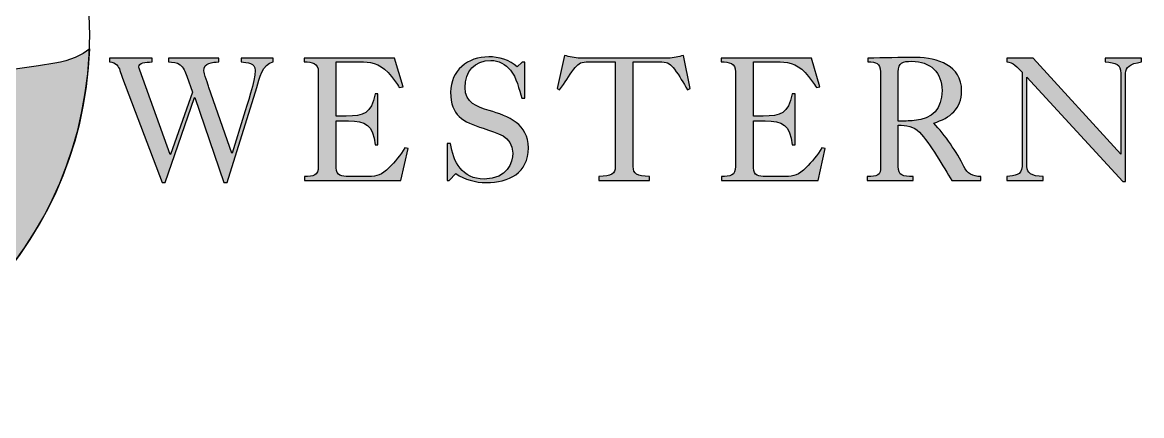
# Model space of a CAD drawing. Extents: x 0 to 420, y 0 to 297.
# Drawn here: x 384 to 395.01, y 70.91 to 74.79 of the extents above; entities that cross this region are included whole.
import ezdxf

# ---------------------------------------------------------------- set-up
doc = ezdxf.new("R2010")
doc.units = 0
doc.header["$LTSCALE"] = 12
doc.header["$MEASUREMENT"] = 0
doc.layers.add('L25', color=1, linetype='CONTINUOUS')
doc.layers.add('TBLK18', color=4, linetype='CONTINUOUS')

# ---------------------------------------------------------------- blocks, each defined once
blk = doc.blocks.new('MR logo')
at = {"layer": 'TBLK18'}
h = blk.add_hatch(color=256, dxfattribs=at)
edge = h.paths.add_edge_path()
edge.add_spline(control_points=[(5.181, -13.633), (5.036, -17.65), (1.736, -20.861), (-2.311, -20.861), (-2.311, -20.861), (-3.54, -20.861), (-4.699, -20.562), (-5.723, -20.034), (-5.723, -20.034), (-5.448, -19.826), (-5.097, -19.378), (-4.663, -18.603), (-4.663, -18.603), (-2.317, -14.44), (1.054, -14.478), (4.494, -13.918), (4.494, -13.918), (4.797, -13.868), (5.027, -13.762), (5.181, -13.633)], knot_values=[0, 0, 0, 0, 0.2, 0.2, 0.2, 0.2, 0.4, 0.4, 0.4, 0.4, 0.6, 0.6, 0.6, 0.6, 0.8, 0.8, 0.8, 0.8, 1, 1, 1, 1], degree=3, periodic=0)
h = blk.add_hatch(color=256, dxfattribs=at)
edge = h.paths.add_edge_path()
edge.add_spline(control_points=[(5.57, -13.817), (5.57, -13.817), (6.412, -13.817), (6.412, -13.817), (6.412, -13.817), (6.412, -13.817), (6.412, -13.893), (6.412, -13.893), (6.412, -13.893), (6.262, -13.899), (6.148, -13.905), (6.148, -13.993), (6.148, -13.993), (6.148, -14), (6.155, -14.025), (6.167, -14.056), (6.167, -14.056), (6.167, -14.056), (6.765, -15.717), (6.765, -15.717), (6.765, -15.717), (6.765, -15.717), (6.771, -15.717), (6.771, -15.717), (6.771, -15.717), (6.771, -15.717), (7.205, -14.49), (7.205, -14.49), (7.205, -14.49), (7.205, -14.49), (7.092, -14.176), (7.092, -14.176), (7.092, -14.176), (7.06, -14.088), (7.016, -13.993), (6.96, -13.949), (6.96, -13.949), (6.897, -13.899), (6.809, -13.899), (6.733, -13.893), (6.733, -13.893), (6.733, -13.893), (6.733, -13.817), (6.733, -13.817), (6.733, -13.817), (6.733, -13.817), (7.721, -13.817), (7.721, -13.817), (7.721, -13.817), (7.721, -13.817), (7.721, -13.893), (7.721, -13.893), (7.721, -13.893), (7.589, -13.899), (7.425, -13.905), (7.425, -14.069), (7.425, -14.069), (7.425, -14.107), (7.513, -14.352), (7.526, -14.396), (7.526, -14.396), (7.526, -14.396), (7.978, -15.691), (7.978, -15.691), (7.978, -15.691), (7.978, -15.691), (7.985, -15.691), (7.985, -15.691), (7.985, -15.691), (7.985, -15.691), (8.211, -14.943), (8.211, -14.943), (8.211, -14.943), (8.268, -14.754), (8.438, -14.264), (8.438, -14.063), (8.438, -14.063), (8.438, -13.905), (8.28, -13.905), (8.161, -13.893), (8.161, -13.893), (8.161, -13.893), (8.161, -13.817), (8.161, -13.817), (8.161, -13.817), (8.161, -13.817), (8.79, -13.817), (8.79, -13.817), (8.79, -13.817), (8.79, -13.817), (8.79, -13.893), (8.79, -13.893), (8.79, -13.893), (8.576, -13.93), (8.519, -14.226), (8.469, -14.396), (8.469, -14.396), (8.469, -14.396), (7.884, -16.27), (7.884, -16.27), (7.884, -16.27), (7.884, -16.27), (7.821, -16.27), (7.821, -16.27), (7.821, -16.27), (7.821, -16.27), (7.249, -14.597), (7.249, -14.597), (7.249, -14.597), (7.249, -14.597), (7.243, -14.597), (7.243, -14.597), (7.243, -14.597), (7.243, -14.597), (6.664, -16.27), (6.664, -16.27), (6.664, -16.27), (6.664, -16.27), (6.607, -16.27), (6.607, -16.27), (6.607, -16.27), (6.607, -16.27), (5.828, -14.213), (5.828, -14.213), (5.828, -14.213), (5.783, -14.107), (5.771, -14.012), (5.714, -13.949), (5.714, -13.949), (5.683, -13.924), (5.639, -13.899), (5.57, -13.893), (5.57, -13.893), (5.57, -13.893), (5.57, -13.817), (5.57, -13.817)], knot_values=[0, 0, 0, 0, 0.029412, 0.029412, 0.029412, 0.029412, 0.058824, 0.058824, 0.058824, 0.058824, 0.088235, 0.088235, 0.088235, 0.088235, 0.117647, 0.117647, 0.117647, 0.117647, 0.147059, 0.147059, 0.147059, 0.147059, 0.176471, 0.176471, 0.176471, 0.176471, 0.205882, 0.205882, 0.205882, 0.205882, 0.235294, 0.235294, 0.235294, 0.235294, 0.264706, 0.264706, 0.264706, 0.264706, 0.294118, 0.294118, 0.294118, 0.294118, 0.323529, 0.323529, 0.323529, 0.323529, 0.352941, 0.352941, 0.352941, 0.352941, 0.382353, 0.382353, 0.382353, 0.382353, 0.411765, 0.411765, 0.411765, 0.411765, 0.441176, 0.441176, 0.441176, 0.441176, 0.470588, 0.470588, 0.470588, 0.470588, 0.5, 0.5, 0.5, 0.5, 0.529412, 0.529412, 0.529412, 0.529412, 0.558824, 0.558824, 0.558824, 0.558824, 0.588235, 0.588235, 0.588235, 0.588235, 0.617647, 0.617647, 0.617647, 0.617647, 0.647059, 0.647059, 0.647059, 0.647059, 0.676471, 0.676471, 0.676471, 0.676471, 0.705882, 0.705882, 0.705882, 0.705882, 0.735294, 0.735294, 0.735294, 0.735294, 0.764706, 0.764706, 0.764706, 0.764706, 0.794118, 0.794118, 0.794118, 0.794118, 0.823529, 0.823529, 0.823529, 0.823529, 0.852941, 0.852941, 0.852941, 0.852941, 0.882353, 0.882353, 0.882353, 0.882353, 0.911765, 0.911765, 0.911765, 0.911765, 0.941176, 0.941176, 0.941176, 0.941176, 0.970588, 0.970588, 0.970588, 0.970588, 1, 1, 1, 1], degree=3, periodic=0)
h = blk.add_hatch(color=256, dxfattribs=at)
edge = h.paths.add_edge_path()
edge.add_spline(control_points=[(9.406, -16.226), (9.406, -16.226), (9.406, -16.151), (9.406, -16.151), (9.406, -16.151), (9.576, -16.151), (9.677, -16.132), (9.677, -15.956), (9.677, -15.956), (9.677, -15.956), (9.677, -14.088), (9.677, -14.088), (9.677, -14.088), (9.677, -13.912), (9.557, -13.893), (9.4, -13.893), (9.4, -13.893), (9.4, -13.893), (9.4, -13.817), (9.4, -13.817), (9.4, -13.817), (9.4, -13.817), (11.173, -13.817), (11.173, -13.817), (11.173, -13.817), (11.173, -13.817), (11.343, -14.383), (11.343, -14.383), (11.343, -14.383), (11.343, -14.383), (11.268, -14.396), (11.268, -14.396), (11.268, -14.396), (11.224, -14.32), (11.167, -14.251), (11.117, -14.182), (11.117, -14.182), (10.934, -13.949), (10.758, -13.893), (10.563, -13.893), (10.563, -13.893), (10.563, -13.893), (10.029, -13.893), (10.029, -13.893), (10.029, -13.893), (10.029, -13.893), (10.029, -14.962), (10.029, -14.962), (10.029, -14.962), (10.029, -14.962), (10.224, -14.962), (10.224, -14.962), (10.224, -14.962), (10.576, -14.956), (10.714, -14.918), (10.796, -14.522), (10.796, -14.522), (10.796, -14.522), (10.846, -14.522), (10.846, -14.522), (10.846, -14.522), (10.846, -14.522), (10.846, -15.528), (10.846, -15.528), (10.846, -15.528), (10.846, -15.528), (10.796, -15.528), (10.796, -15.528), (10.796, -15.528), (10.758, -15.138), (10.607, -15.056), (10.268, -15.056), (10.268, -15.056), (10.268, -15.056), (10.029, -15.056), (10.029, -15.056), (10.029, -15.056), (10.029, -15.056), (10.029, -15.981), (10.029, -15.981), (10.029, -15.981), (10.029, -16.138), (10.142, -16.151), (10.274, -16.151), (10.274, -16.151), (10.274, -16.151), (10.664, -16.151), (10.664, -16.151), (10.664, -16.151), (10.834, -16.151), (10.928, -16.119), (11.066, -15.981), (11.066, -15.981), (11.186, -15.861), (11.293, -15.729), (11.381, -15.585), (11.381, -15.585), (11.381, -15.585), (11.444, -15.597), (11.444, -15.597), (11.444, -15.597), (11.444, -15.597), (11.299, -16.226), (11.299, -16.226), (11.299, -16.226), (11.299, -16.226), (9.406, -16.226), (9.406, -16.226)], knot_values=[0, 0, 0, 0, 0.037037, 0.037037, 0.037037, 0.037037, 0.074074, 0.074074, 0.074074, 0.074074, 0.111111, 0.111111, 0.111111, 0.111111, 0.148148, 0.148148, 0.148148, 0.148148, 0.185185, 0.185185, 0.185185, 0.185185, 0.222222, 0.222222, 0.222222, 0.222222, 0.259259, 0.259259, 0.259259, 0.259259, 0.296296, 0.296296, 0.296296, 0.296296, 0.333333, 0.333333, 0.333333, 0.333333, 0.37037, 0.37037, 0.37037, 0.37037, 0.407407, 0.407407, 0.407407, 0.407407, 0.444444, 0.444444, 0.444444, 0.444444, 0.481481, 0.481481, 0.481481, 0.481481, 0.518519, 0.518519, 0.518519, 0.518519, 0.555556, 0.555556, 0.555556, 0.555556, 0.592593, 0.592593, 0.592593, 0.592593, 0.62963, 0.62963, 0.62963, 0.62963, 0.666667, 0.666667, 0.666667, 0.666667, 0.703704, 0.703704, 0.703704, 0.703704, 0.740741, 0.740741, 0.740741, 0.740741, 0.777778, 0.777778, 0.777778, 0.777778, 0.814815, 0.814815, 0.814815, 0.814815, 0.851852, 0.851852, 0.851852, 0.851852, 0.888889, 0.888889, 0.888889, 0.888889, 0.925926, 0.925926, 0.925926, 0.925926, 0.962963, 0.962963, 0.962963, 0.962963, 1, 1, 1, 1], degree=3, periodic=0)
h = blk.add_hatch(color=256, dxfattribs=at)
edge = h.paths.add_edge_path()
edge.add_spline(control_points=[(12.211, -15.497), (12.211, -15.497), (12.28, -15.497), (12.28, -15.497), (12.28, -15.497), (12.324, -15.862), (12.507, -16.201), (12.941, -16.201), (12.941, -16.201), (13.406, -16.201), (13.5, -15.868), (13.5, -15.692), (13.5, -15.692), (13.5, -15.34), (13.186, -15.302), (12.922, -15.201), (12.922, -15.201), (12.519, -15.069), (12.28, -14.95), (12.28, -14.491), (12.28, -14.491), (12.28, -14.063), (12.614, -13.793), (13.029, -13.793), (13.029, -13.793), (13.224, -13.793), (13.444, -13.855), (13.588, -13.988), (13.588, -13.988), (13.588, -13.988), (13.689, -13.9), (13.689, -13.9), (13.689, -13.9), (13.689, -13.9), (13.739, -13.9), (13.739, -13.9), (13.739, -13.9), (13.739, -13.9), (13.739, -14.61), (13.739, -14.61), (13.739, -14.61), (13.739, -14.61), (13.677, -14.61), (13.677, -14.61), (13.677, -14.61), (13.626, -14.44), (13.576, -14.189), (13.456, -14.057), (13.456, -14.057), (13.356, -13.937), (13.23, -13.862), (13.073, -13.862), (13.073, -13.862), (12.746, -13.862), (12.563, -14.082), (12.563, -14.396), (12.563, -14.396), (12.563, -14.705), (12.796, -14.774), (13.035, -14.849), (13.035, -14.849), (13.419, -14.962), (13.809, -15.12), (13.809, -15.585), (13.809, -15.585), (13.809, -16.082), (13.425, -16.271), (12.978, -16.271), (12.978, -16.271), (12.765, -16.271), (12.557, -16.208), (12.381, -16.094), (12.381, -16.094), (12.381, -16.094), (12.249, -16.227), (12.249, -16.227), (12.249, -16.227), (12.249, -16.227), (12.211, -16.227), (12.211, -16.227), (12.211, -16.227), (12.211, -16.227), (12.211, -15.497), (12.211, -15.497)], knot_values=[0, 0, 0, 0, 0.047619, 0.047619, 0.047619, 0.047619, 0.095238, 0.095238, 0.095238, 0.095238, 0.142857, 0.142857, 0.142857, 0.142857, 0.190476, 0.190476, 0.190476, 0.190476, 0.238095, 0.238095, 0.238095, 0.238095, 0.285714, 0.285714, 0.285714, 0.285714, 0.333333, 0.333333, 0.333333, 0.333333, 0.380952, 0.380952, 0.380952, 0.380952, 0.428571, 0.428571, 0.428571, 0.428571, 0.47619, 0.47619, 0.47619, 0.47619, 0.52381, 0.52381, 0.52381, 0.52381, 0.571429, 0.571429, 0.571429, 0.571429, 0.619048, 0.619048, 0.619048, 0.619048, 0.666667, 0.666667, 0.666667, 0.666667, 0.714286, 0.714286, 0.714286, 0.714286, 0.761905, 0.761905, 0.761905, 0.761905, 0.809524, 0.809524, 0.809524, 0.809524, 0.857143, 0.857143, 0.857143, 0.857143, 0.904762, 0.904762, 0.904762, 0.904762, 0.952381, 0.952381, 0.952381, 0.952381, 1, 1, 1, 1], degree=3, periodic=0)
h = blk.add_hatch(color=256, dxfattribs=at)
edge = h.paths.add_edge_path()
edge.add_spline(control_points=[(15.519, -13.893), (15.519, -13.893), (14.947, -13.893), (14.947, -13.893), (14.947, -13.893), (14.821, -13.893), (14.783, -13.943), (14.702, -14.037), (14.702, -14.037), (14.601, -14.163), (14.532, -14.308), (14.419, -14.44), (14.419, -14.44), (14.419, -14.44), (14.375, -14.415), (14.375, -14.415), (14.375, -14.415), (14.375, -14.415), (14.519, -13.767), (14.519, -13.767), (14.519, -13.767), (14.62, -13.792), (14.721, -13.817), (14.827, -13.817), (14.827, -13.817), (14.827, -13.817), (16.557, -13.817), (16.557, -13.817), (16.557, -13.817), (16.664, -13.817), (16.765, -13.792), (16.859, -13.767), (16.859, -13.767), (16.859, -13.767), (16.991, -14.415), (16.991, -14.415), (16.991, -14.415), (16.991, -14.415), (16.941, -14.44), (16.941, -14.44), (16.941, -14.44), (16.853, -14.308), (16.783, -14.163), (16.683, -14.037), (16.683, -14.037), (16.601, -13.943), (16.563, -13.893), (16.437, -13.893), (16.437, -13.893), (16.437, -13.893), (15.871, -13.893), (15.871, -13.893), (15.871, -13.893), (15.871, -13.893), (15.871, -15.956), (15.871, -15.956), (15.871, -15.956), (15.871, -16.106), (15.941, -16.138), (16.192, -16.151), (16.192, -16.151), (16.192, -16.151), (16.192, -16.226), (16.192, -16.226), (16.192, -16.226), (16.192, -16.226), (15.198, -16.226), (15.198, -16.226), (15.198, -16.226), (15.198, -16.226), (15.198, -16.151), (15.198, -16.151), (15.198, -16.151), (15.444, -16.138), (15.519, -16.106), (15.519, -15.956), (15.519, -15.956), (15.519, -15.956), (15.519, -13.893), (15.519, -13.893)], knot_values=[0, 0, 0, 0, 0.05, 0.05, 0.05, 0.05, 0.1, 0.1, 0.1, 0.1, 0.15, 0.15, 0.15, 0.15, 0.2, 0.2, 0.2, 0.2, 0.25, 0.25, 0.25, 0.25, 0.3, 0.3, 0.3, 0.3, 0.35, 0.35, 0.35, 0.35, 0.4, 0.4, 0.4, 0.4, 0.45, 0.45, 0.45, 0.45, 0.5, 0.5, 0.5, 0.5, 0.55, 0.55, 0.55, 0.55, 0.6, 0.6, 0.6, 0.6, 0.65, 0.65, 0.65, 0.65, 0.7, 0.7, 0.7, 0.7, 0.75, 0.75, 0.75, 0.75, 0.8, 0.8, 0.8, 0.8, 0.85, 0.85, 0.85, 0.85, 0.9, 0.9, 0.9, 0.9, 0.95, 0.95, 0.95, 0.95, 1, 1, 1, 1], degree=3, periodic=0)
h = blk.add_hatch(color=256, dxfattribs=at)
edge = h.paths.add_edge_path()
edge.add_spline(control_points=[(17.607, -16.226), (17.607, -16.226), (17.607, -16.151), (17.607, -16.151), (17.607, -16.151), (17.777, -16.151), (17.884, -16.132), (17.884, -15.956), (17.884, -15.956), (17.884, -15.956), (17.884, -14.088), (17.884, -14.088), (17.884, -14.088), (17.884, -13.912), (17.758, -13.893), (17.601, -13.893), (17.601, -13.893), (17.601, -13.893), (17.601, -13.817), (17.601, -13.817), (17.601, -13.817), (17.601, -13.817), (19.375, -13.817), (19.375, -13.817), (19.375, -13.817), (19.375, -13.817), (19.544, -14.383), (19.544, -14.383), (19.544, -14.383), (19.544, -14.383), (19.475, -14.396), (19.475, -14.396), (19.475, -14.396), (19.425, -14.32), (19.375, -14.251), (19.318, -14.182), (19.318, -14.182), (19.142, -13.949), (18.959, -13.893), (18.764, -13.893), (18.764, -13.893), (18.764, -13.893), (18.236, -13.893), (18.236, -13.893), (18.236, -13.893), (18.236, -13.893), (18.236, -14.962), (18.236, -14.962), (18.236, -14.962), (18.236, -14.962), (18.425, -14.962), (18.425, -14.962), (18.425, -14.962), (18.777, -14.956), (18.915, -14.918), (18.997, -14.522), (18.997, -14.522), (18.997, -14.522), (19.054, -14.522), (19.054, -14.522), (19.054, -14.522), (19.054, -14.522), (19.054, -15.528), (19.054, -15.528), (19.054, -15.528), (19.054, -15.528), (18.997, -15.528), (18.997, -15.528), (18.997, -15.528), (18.959, -15.138), (18.809, -15.056), (18.469, -15.056), (18.469, -15.056), (18.469, -15.056), (18.236, -15.056), (18.236, -15.056), (18.236, -15.056), (18.236, -15.056), (18.236, -15.981), (18.236, -15.981), (18.236, -15.981), (18.236, -16.138), (18.343, -16.151), (18.475, -16.151), (18.475, -16.151), (18.475, -16.151), (18.865, -16.151), (18.865, -16.151), (18.865, -16.151), (19.035, -16.151), (19.129, -16.119), (19.268, -15.981), (19.268, -15.981), (19.387, -15.861), (19.494, -15.729), (19.582, -15.585), (19.582, -15.585), (19.582, -15.585), (19.645, -15.597), (19.645, -15.597), (19.645, -15.597), (19.645, -15.597), (19.507, -16.226), (19.507, -16.226), (19.507, -16.226), (19.507, -16.226), (17.607, -16.226), (17.607, -16.226)], knot_values=[0, 0, 0, 0, 0.037037, 0.037037, 0.037037, 0.037037, 0.074074, 0.074074, 0.074074, 0.074074, 0.111111, 0.111111, 0.111111, 0.111111, 0.148148, 0.148148, 0.148148, 0.148148, 0.185185, 0.185185, 0.185185, 0.185185, 0.222222, 0.222222, 0.222222, 0.222222, 0.259259, 0.259259, 0.259259, 0.259259, 0.296296, 0.296296, 0.296296, 0.296296, 0.333333, 0.333333, 0.333333, 0.333333, 0.37037, 0.37037, 0.37037, 0.37037, 0.407407, 0.407407, 0.407407, 0.407407, 0.444444, 0.444444, 0.444444, 0.444444, 0.481481, 0.481481, 0.481481, 0.481481, 0.518519, 0.518519, 0.518519, 0.518519, 0.555556, 0.555556, 0.555556, 0.555556, 0.592593, 0.592593, 0.592593, 0.592593, 0.62963, 0.62963, 0.62963, 0.62963, 0.666667, 0.666667, 0.666667, 0.666667, 0.703704, 0.703704, 0.703704, 0.703704, 0.740741, 0.740741, 0.740741, 0.740741, 0.777778, 0.777778, 0.777778, 0.777778, 0.814815, 0.814815, 0.814815, 0.814815, 0.851852, 0.851852, 0.851852, 0.851852, 0.888889, 0.888889, 0.888889, 0.888889, 0.925926, 0.925926, 0.925926, 0.925926, 0.962963, 0.962963, 0.962963, 0.962963, 1, 1, 1, 1], degree=3, periodic=0)
h = blk.add_hatch(color=256, dxfattribs=at)
edge = h.paths.add_edge_path(flags=16)
edge.add_spline(control_points=[(21.947, -14.459), (21.947, -14.1), (21.714, -13.88), (21.349, -13.88), (21.349, -13.88), (21.173, -13.88), (21.085, -13.905), (21.085, -14.088), (21.085, -14.088), (21.085, -14.088), (21.085, -15.063), (21.085, -15.063), (21.085, -15.063), (21.192, -15.063), (21.293, -15.056), (21.4, -15.05), (21.4, -15.05), (21.758, -15.018), (21.947, -14.811), (21.947, -14.459)], knot_values=[0, 0, 0, 0, 0.2, 0.2, 0.2, 0.2, 0.4, 0.4, 0.4, 0.4, 0.6, 0.6, 0.6, 0.6, 0.8, 0.8, 0.8, 0.8, 1, 1, 1, 1], degree=3, periodic=0)
edge = h.paths.add_edge_path()
edge.add_spline(control_points=[(20.488, -13.817), (20.802, -13.817), (21.117, -13.805), (21.437, -13.805), (21.437, -13.805), (21.859, -13.805), (22.331, -13.968), (22.331, -14.459), (22.331, -14.459), (22.331, -14.823), (22.104, -14.993), (21.783, -15.1), (21.783, -15.1), (22.003, -15.333), (22.236, -15.666), (22.375, -15.956), (22.375, -15.956), (22.437, -16.088), (22.551, -16.151), (22.708, -16.151), (22.708, -16.151), (22.708, -16.151), (22.708, -16.226), (22.708, -16.226), (22.708, -16.226), (22.708, -16.226), (22.136, -16.226), (22.136, -16.226), (22.136, -16.226), (21.985, -15.974), (21.708, -15.496), (21.5, -15.276), (21.5, -15.276), (21.393, -15.163), (21.236, -15.144), (21.085, -15.138), (21.085, -15.138), (21.085, -15.138), (21.085, -15.956), (21.085, -15.956), (21.085, -15.956), (21.085, -16.132), (21.167, -16.151), (21.381, -16.151), (21.381, -16.151), (21.381, -16.151), (21.381, -16.226), (21.381, -16.226), (21.381, -16.226), (21.381, -16.226), (20.475, -16.226), (20.475, -16.226), (20.475, -16.226), (20.475, -16.226), (20.475, -16.151), (20.475, -16.151), (20.475, -16.151), (20.67, -16.151), (20.746, -16.132), (20.733, -15.956), (20.733, -15.956), (20.733, -15.956), (20.733, -14.088), (20.733, -14.088), (20.733, -14.088), (20.733, -13.912), (20.651, -13.893), (20.488, -13.893), (20.488, -13.893), (20.488, -13.893), (20.488, -13.817), (20.488, -13.817)], knot_values=[0, 0, 0, 0, 0.055556, 0.055556, 0.055556, 0.055556, 0.111111, 0.111111, 0.111111, 0.111111, 0.166667, 0.166667, 0.166667, 0.166667, 0.222222, 0.222222, 0.222222, 0.222222, 0.277778, 0.277778, 0.277778, 0.277778, 0.333333, 0.333333, 0.333333, 0.333333, 0.388889, 0.388889, 0.388889, 0.388889, 0.444444, 0.444444, 0.444444, 0.444444, 0.5, 0.5, 0.5, 0.5, 0.555556, 0.555556, 0.555556, 0.555556, 0.611111, 0.611111, 0.611111, 0.611111, 0.666667, 0.666667, 0.666667, 0.666667, 0.722222, 0.722222, 0.722222, 0.722222, 0.777778, 0.777778, 0.777778, 0.777778, 0.833333, 0.833333, 0.833333, 0.833333, 0.888889, 0.888889, 0.888889, 0.888889, 0.944444, 0.944444, 0.944444, 0.944444, 1, 1, 1, 1], degree=3, periodic=0)
h = blk.add_hatch(color=256, dxfattribs=at)
edge = h.paths.add_edge_path()
edge.add_spline(control_points=[(23.614, -14.195), (23.614, -14.195), (23.614, -15.956), (23.614, -15.956), (23.614, -15.956), (23.614, -16.075), (23.702, -16.144), (23.934, -16.151), (23.934, -16.151), (23.934, -16.151), (23.934, -16.226), (23.934, -16.226), (23.934, -16.226), (23.934, -16.226), (23.217, -16.226), (23.217, -16.226), (23.217, -16.226), (23.217, -16.226), (23.217, -16.151), (23.217, -16.151), (23.217, -16.151), (23.381, -16.132), (23.507, -16.132), (23.519, -15.956), (23.519, -15.956), (23.519, -15.956), (23.519, -15.949), (23.519, -15.943), (23.519, -15.943), (23.519, -15.943), (23.519, -14.094), (23.519, -14.094), (23.519, -14.094), (23.425, -13.993), (23.343, -13.899), (23.217, -13.893), (23.217, -13.893), (23.217, -13.893), (23.217, -13.817), (23.217, -13.817), (23.217, -13.817), (23.217, -13.817), (23.739, -13.817), (23.739, -13.817), (23.739, -13.817), (23.739, -13.817), (25.463, -15.71), (25.463, -15.71), (25.463, -15.71), (25.463, -15.71), (25.463, -14.119), (25.463, -14.119), (25.463, -14.119), (25.463, -13.937), (25.368, -13.912), (25.154, -13.893), (25.154, -13.893), (25.154, -13.893), (25.154, -13.817), (25.154, -13.817), (25.154, -13.817), (25.154, -13.817), (25.871, -13.817), (25.871, -13.817), (25.871, -13.817), (25.871, -13.817), (25.871, -13.893), (25.871, -13.893), (25.871, -13.893), (25.632, -13.93), (25.557, -14), (25.557, -14.113), (25.557, -14.113), (25.557, -14.113), (25.557, -16.251), (25.557, -16.251), (25.557, -16.251), (25.557, -16.251), (25.5, -16.251), (25.5, -16.251), (25.5, -16.251), (25.5, -16.251), (23.614, -14.195), (23.614, -14.195)], knot_values=[0, 0, 0, 0, 0.047619, 0.047619, 0.047619, 0.047619, 0.095238, 0.095238, 0.095238, 0.095238, 0.142857, 0.142857, 0.142857, 0.142857, 0.190476, 0.190476, 0.190476, 0.190476, 0.238095, 0.238095, 0.238095, 0.238095, 0.285714, 0.285714, 0.285714, 0.285714, 0.333333, 0.333333, 0.333333, 0.333333, 0.380952, 0.380952, 0.380952, 0.380952, 0.428571, 0.428571, 0.428571, 0.428571, 0.47619, 0.47619, 0.47619, 0.47619, 0.52381, 0.52381, 0.52381, 0.52381, 0.571429, 0.571429, 0.571429, 0.571429, 0.619048, 0.619048, 0.619048, 0.619048, 0.666667, 0.666667, 0.666667, 0.666667, 0.714286, 0.714286, 0.714286, 0.714286, 0.761905, 0.761905, 0.761905, 0.761905, 0.809524, 0.809524, 0.809524, 0.809524, 0.857143, 0.857143, 0.857143, 0.857143, 0.904762, 0.904762, 0.904762, 0.904762, 0.952381, 0.952381, 0.952381, 0.952381, 1, 1, 1, 1], degree=3, periodic=0)
blk.add_ellipse((-2.317, -13.361), major_axis=(0, 7.5), ratio=0.999625, start_param=0, end_param=6.28318, dxfattribs=at)
for points, knots in [([(5.181, -13.633), (5.036, -17.65), (1.736, -20.861), (-2.311, -20.861), (-2.311, -20.861), (-3.54, -20.861), (-4.699, -20.562), (-5.723, -20.034), (-5.723, -20.034), (-5.448, -19.826), (-5.097, -19.378), (-4.663, -18.603), (-4.663, -18.603), (-2.317, -14.44), (1.054, -14.478), (4.494, -13.918), (4.494, -13.918), (4.797, -13.868), (5.027, -13.762), (5.181, -13.633)], [0, 0, 0, 0, 0.2, 0.2, 0.2, 0.2, 0.4, 0.4, 0.4, 0.4, 0.6, 0.6, 0.6, 0.6, 0.8, 0.8, 0.8, 0.8, 1, 1, 1, 1]), ([(5.57, -13.817), (5.57, -13.817), (6.412, -13.817), (6.412, -13.817), (6.412, -13.817), (6.412, -13.817), (6.412, -13.893), (6.412, -13.893), (6.412, -13.893), (6.262, -13.899), (6.148, -13.905), (6.148, -13.993), (6.148, -13.993), (6.148, -14), (6.155, -14.025), (6.167, -14.056), (6.167, -14.056), (6.167, -14.056), (6.765, -15.717), (6.765, -15.717), (6.765, -15.717), (6.765, -15.717), (6.771, -15.717), (6.771, -15.717), (6.771, -15.717), (6.771, -15.717), (7.205, -14.49), (7.205, -14.49), (7.205, -14.49), (7.205, -14.49), (7.092, -14.176), (7.092, -14.176), (7.092, -14.176), (7.06, -14.088), (7.016, -13.993), (6.96, -13.949), (6.96, -13.949), (6.897, -13.899), (6.809, -13.899), (6.733, -13.893), (6.733, -13.893), (6.733, -13.893), (6.733, -13.817), (6.733, -13.817), (6.733, -13.817), (6.733, -13.817), (7.721, -13.817), (7.721, -13.817), (7.721, -13.817), (7.721, -13.817), (7.721, -13.893), (7.721, -13.893), (7.721, -13.893), (7.589, -13.899), (7.425, -13.905), (7.425, -14.069), (7.425, -14.069), (7.425, -14.107), (7.513, -14.352), (7.526, -14.396), (7.526, -14.396), (7.526, -14.396), (7.978, -15.691), (7.978, -15.691), (7.978, -15.691), (7.978, -15.691), (7.985, -15.691), (7.985, -15.691), (7.985, -15.691), (7.985, -15.691), (8.211, -14.943), (8.211, -14.943), (8.211, -14.943), (8.268, -14.754), (8.438, -14.264), (8.438, -14.063), (8.438, -14.063), (8.438, -13.905), (8.28, -13.905), (8.161, -13.893), (8.161, -13.893), (8.161, -13.893), (8.161, -13.817), (8.161, -13.817), (8.161, -13.817), (8.161, -13.817), (8.79, -13.817), (8.79, -13.817), (8.79, -13.817), (8.79, -13.817), (8.79, -13.893), (8.79, -13.893), (8.79, -13.893), (8.576, -13.93), (8.519, -14.226), (8.469, -14.396), (8.469, -14.396), (8.469, -14.396), (7.884, -16.27), (7.884, -16.27), (7.884, -16.27), (7.884, -16.27), (7.821, -16.27), (7.821, -16.27), (7.821, -16.27), (7.821, -16.27), (7.249, -14.597), (7.249, -14.597), (7.249, -14.597), (7.249, -14.597), (7.243, -14.597), (7.243, -14.597), (7.243, -14.597), (7.243, -14.597), (6.664, -16.27), (6.664, -16.27), (6.664, -16.27), (6.664, -16.27), (6.607, -16.27), (6.607, -16.27), (6.607, -16.27), (6.607, -16.27), (5.828, -14.213), (5.828, -14.213), (5.828, -14.213), (5.783, -14.107), (5.771, -14.012), (5.714, -13.949), (5.714, -13.949), (5.683, -13.924), (5.639, -13.899), (5.57, -13.893), (5.57, -13.893), (5.57, -13.893), (5.57, -13.817), (5.57, -13.817)], [0, 0, 0, 0, 0.029412, 0.029412, 0.029412, 0.029412, 0.058824, 0.058824, 0.058824, 0.058824, 0.088235, 0.088235, 0.088235, 0.088235, 0.117647, 0.117647, 0.117647, 0.117647, 0.147059, 0.147059, 0.147059, 0.147059, 0.176471, 0.176471, 0.176471, 0.176471, 0.205882, 0.205882, 0.205882, 0.205882, 0.235294, 0.235294, 0.235294, 0.235294, 0.264706, 0.264706, 0.264706, 0.264706, 0.294118, 0.294118, 0.294118, 0.294118, 0.323529, 0.323529, 0.323529, 0.323529, 0.352941, 0.352941, 0.352941, 0.352941, 0.382353, 0.382353, 0.382353, 0.382353, 0.411765, 0.411765, 0.411765, 0.411765, 0.441176, 0.441176, 0.441176, 0.441176, 0.470588, 0.470588, 0.470588, 0.470588, 0.5, 0.5, 0.5, 0.5, 0.529412, 0.529412, 0.529412, 0.529412, 0.558824, 0.558824, 0.558824, 0.558824, 0.588235, 0.588235, 0.588235, 0.588235, 0.617647, 0.617647, 0.617647, 0.617647, 0.647059, 0.647059, 0.647059, 0.647059, 0.676471, 0.676471, 0.676471, 0.676471, 0.705882, 0.705882, 0.705882, 0.705882, 0.735294, 0.735294, 0.735294, 0.735294, 0.764706, 0.764706, 0.764706, 0.764706, 0.794118, 0.794118, 0.794118, 0.794118, 0.823529, 0.823529, 0.823529, 0.823529, 0.852941, 0.852941, 0.852941, 0.852941, 0.882353, 0.882353, 0.882353, 0.882353, 0.911765, 0.911765, 0.911765, 0.911765, 0.941176, 0.941176, 0.941176, 0.941176, 0.970588, 0.970588, 0.970588, 0.970588, 1, 1, 1, 1]), ([(9.406, -16.226), (9.406, -16.226), (9.406, -16.151), (9.406, -16.151), (9.406, -16.151), (9.576, -16.151), (9.677, -16.132), (9.677, -15.956), (9.677, -15.956), (9.677, -15.956), (9.677, -14.088), (9.677, -14.088), (9.677, -14.088), (9.677, -13.912), (9.557, -13.893), (9.4, -13.893), (9.4, -13.893), (9.4, -13.893), (9.4, -13.817), (9.4, -13.817), (9.4, -13.817), (9.4, -13.817), (11.173, -13.817), (11.173, -13.817), (11.173, -13.817), (11.173, -13.817), (11.343, -14.383), (11.343, -14.383), (11.343, -14.383), (11.343, -14.383), (11.268, -14.396), (11.268, -14.396), (11.268, -14.396), (11.224, -14.32), (11.167, -14.251), (11.117, -14.182), (11.117, -14.182), (10.934, -13.949), (10.758, -13.893), (10.563, -13.893), (10.563, -13.893), (10.563, -13.893), (10.029, -13.893), (10.029, -13.893), (10.029, -13.893), (10.029, -13.893), (10.029, -14.962), (10.029, -14.962), (10.029, -14.962), (10.029, -14.962), (10.224, -14.962), (10.224, -14.962), (10.224, -14.962), (10.576, -14.956), (10.714, -14.918), (10.796, -14.522), (10.796, -14.522), (10.796, -14.522), (10.846, -14.522), (10.846, -14.522), (10.846, -14.522), (10.846, -14.522), (10.846, -15.528), (10.846, -15.528), (10.846, -15.528), (10.846, -15.528), (10.796, -15.528), (10.796, -15.528), (10.796, -15.528), (10.758, -15.138), (10.607, -15.056), (10.268, -15.056), (10.268, -15.056), (10.268, -15.056), (10.029, -15.056), (10.029, -15.056), (10.029, -15.056), (10.029, -15.056), (10.029, -15.981), (10.029, -15.981), (10.029, -15.981), (10.029, -16.138), (10.142, -16.151), (10.274, -16.151), (10.274, -16.151), (10.274, -16.151), (10.664, -16.151), (10.664, -16.151), (10.664, -16.151), (10.834, -16.151), (10.928, -16.119), (11.066, -15.981), (11.066, -15.981), (11.186, -15.861), (11.293, -15.729), (11.381, -15.585), (11.381, -15.585), (11.381, -15.585), (11.444, -15.597), (11.444, -15.597), (11.444, -15.597), (11.444, -15.597), (11.299, -16.226), (11.299, -16.226), (11.299, -16.226), (11.299, -16.226), (9.406, -16.226), (9.406, -16.226)], [0, 0, 0, 0, 0.037037, 0.037037, 0.037037, 0.037037, 0.074074, 0.074074, 0.074074, 0.074074, 0.111111, 0.111111, 0.111111, 0.111111, 0.148148, 0.148148, 0.148148, 0.148148, 0.185185, 0.185185, 0.185185, 0.185185, 0.222222, 0.222222, 0.222222, 0.222222, 0.259259, 0.259259, 0.259259, 0.259259, 0.296296, 0.296296, 0.296296, 0.296296, 0.333333, 0.333333, 0.333333, 0.333333, 0.37037, 0.37037, 0.37037, 0.37037, 0.407407, 0.407407, 0.407407, 0.407407, 0.444444, 0.444444, 0.444444, 0.444444, 0.481481, 0.481481, 0.481481, 0.481481, 0.518519, 0.518519, 0.518519, 0.518519, 0.555556, 0.555556, 0.555556, 0.555556, 0.592593, 0.592593, 0.592593, 0.592593, 0.62963, 0.62963, 0.62963, 0.62963, 0.666667, 0.666667, 0.666667, 0.666667, 0.703704, 0.703704, 0.703704, 0.703704, 0.740741, 0.740741, 0.740741, 0.740741, 0.777778, 0.777778, 0.777778, 0.777778, 0.814815, 0.814815, 0.814815, 0.814815, 0.851852, 0.851852, 0.851852, 0.851852, 0.888889, 0.888889, 0.888889, 0.888889, 0.925926, 0.925926, 0.925926, 0.925926, 0.962963, 0.962963, 0.962963, 0.962963, 1, 1, 1, 1]), ([(12.211, -15.497), (12.211, -15.497), (12.28, -15.497), (12.28, -15.497), (12.28, -15.497), (12.324, -15.862), (12.507, -16.201), (12.941, -16.201), (12.941, -16.201), (13.406, -16.201), (13.5, -15.868), (13.5, -15.692), (13.5, -15.692), (13.5, -15.34), (13.186, -15.302), (12.922, -15.201), (12.922, -15.201), (12.519, -15.069), (12.28, -14.95), (12.28, -14.491), (12.28, -14.491), (12.28, -14.063), (12.614, -13.793), (13.029, -13.793), (13.029, -13.793), (13.224, -13.793), (13.444, -13.855), (13.588, -13.988), (13.588, -13.988), (13.588, -13.988), (13.689, -13.9), (13.689, -13.9), (13.689, -13.9), (13.689, -13.9), (13.739, -13.9), (13.739, -13.9), (13.739, -13.9), (13.739, -13.9), (13.739, -14.61), (13.739, -14.61), (13.739, -14.61), (13.739, -14.61), (13.677, -14.61), (13.677, -14.61), (13.677, -14.61), (13.626, -14.44), (13.576, -14.189), (13.456, -14.057), (13.456, -14.057), (13.356, -13.937), (13.23, -13.862), (13.073, -13.862), (13.073, -13.862), (12.746, -13.862), (12.563, -14.082), (12.563, -14.396), (12.563, -14.396), (12.563, -14.705), (12.796, -14.774), (13.035, -14.849), (13.035, -14.849), (13.419, -14.962), (13.809, -15.12), (13.809, -15.585), (13.809, -15.585), (13.809, -16.082), (13.425, -16.271), (12.978, -16.271), (12.978, -16.271), (12.765, -16.271), (12.557, -16.208), (12.381, -16.094), (12.381, -16.094), (12.381, -16.094), (12.249, -16.227), (12.249, -16.227), (12.249, -16.227), (12.249, -16.227), (12.211, -16.227), (12.211, -16.227), (12.211, -16.227), (12.211, -16.227), (12.211, -15.497), (12.211, -15.497)], [0, 0, 0, 0, 0.047619, 0.047619, 0.047619, 0.047619, 0.095238, 0.095238, 0.095238, 0.095238, 0.142857, 0.142857, 0.142857, 0.142857, 0.190476, 0.190476, 0.190476, 0.190476, 0.238095, 0.238095, 0.238095, 0.238095, 0.285714, 0.285714, 0.285714, 0.285714, 0.333333, 0.333333, 0.333333, 0.333333, 0.380952, 0.380952, 0.380952, 0.380952, 0.428571, 0.428571, 0.428571, 0.428571, 0.47619, 0.47619, 0.47619, 0.47619, 0.52381, 0.52381, 0.52381, 0.52381, 0.571429, 0.571429, 0.571429, 0.571429, 0.619048, 0.619048, 0.619048, 0.619048, 0.666667, 0.666667, 0.666667, 0.666667, 0.714286, 0.714286, 0.714286, 0.714286, 0.761905, 0.761905, 0.761905, 0.761905, 0.809524, 0.809524, 0.809524, 0.809524, 0.857143, 0.857143, 0.857143, 0.857143, 0.904762, 0.904762, 0.904762, 0.904762, 0.952381, 0.952381, 0.952381, 0.952381, 1, 1, 1, 1]), ([(15.519, -13.893), (15.519, -13.893), (14.947, -13.893), (14.947, -13.893), (14.947, -13.893), (14.821, -13.893), (14.783, -13.943), (14.702, -14.037), (14.702, -14.037), (14.601, -14.163), (14.532, -14.308), (14.419, -14.44), (14.419, -14.44), (14.419, -14.44), (14.375, -14.415), (14.375, -14.415), (14.375, -14.415), (14.375, -14.415), (14.519, -13.767), (14.519, -13.767), (14.519, -13.767), (14.62, -13.792), (14.721, -13.817), (14.827, -13.817), (14.827, -13.817), (14.827, -13.817), (16.557, -13.817), (16.557, -13.817), (16.557, -13.817), (16.664, -13.817), (16.765, -13.792), (16.859, -13.767), (16.859, -13.767), (16.859, -13.767), (16.991, -14.415), (16.991, -14.415), (16.991, -14.415), (16.991, -14.415), (16.941, -14.44), (16.941, -14.44), (16.941, -14.44), (16.853, -14.308), (16.783, -14.163), (16.683, -14.037), (16.683, -14.037), (16.601, -13.943), (16.563, -13.893), (16.437, -13.893), (16.437, -13.893), (16.437, -13.893), (15.871, -13.893), (15.871, -13.893), (15.871, -13.893), (15.871, -13.893), (15.871, -15.956), (15.871, -15.956), (15.871, -15.956), (15.871, -16.106), (15.941, -16.138), (16.192, -16.151), (16.192, -16.151), (16.192, -16.151), (16.192, -16.226), (16.192, -16.226), (16.192, -16.226), (16.192, -16.226), (15.198, -16.226), (15.198, -16.226), (15.198, -16.226), (15.198, -16.226), (15.198, -16.151), (15.198, -16.151), (15.198, -16.151), (15.444, -16.138), (15.519, -16.106), (15.519, -15.956), (15.519, -15.956), (15.519, -15.956), (15.519, -13.893), (15.519, -13.893)], [0, 0, 0, 0, 0.05, 0.05, 0.05, 0.05, 0.1, 0.1, 0.1, 0.1, 0.15, 0.15, 0.15, 0.15, 0.2, 0.2, 0.2, 0.2, 0.25, 0.25, 0.25, 0.25, 0.3, 0.3, 0.3, 0.3, 0.35, 0.35, 0.35, 0.35, 0.4, 0.4, 0.4, 0.4, 0.45, 0.45, 0.45, 0.45, 0.5, 0.5, 0.5, 0.5, 0.55, 0.55, 0.55, 0.55, 0.6, 0.6, 0.6, 0.6, 0.65, 0.65, 0.65, 0.65, 0.7, 0.7, 0.7, 0.7, 0.75, 0.75, 0.75, 0.75, 0.8, 0.8, 0.8, 0.8, 0.85, 0.85, 0.85, 0.85, 0.9, 0.9, 0.9, 0.9, 0.95, 0.95, 0.95, 0.95, 1, 1, 1, 1]), ([(17.607, -16.226), (17.607, -16.226), (17.607, -16.151), (17.607, -16.151), (17.607, -16.151), (17.777, -16.151), (17.884, -16.132), (17.884, -15.956), (17.884, -15.956), (17.884, -15.956), (17.884, -14.088), (17.884, -14.088), (17.884, -14.088), (17.884, -13.912), (17.758, -13.893), (17.601, -13.893), (17.601, -13.893), (17.601, -13.893), (17.601, -13.817), (17.601, -13.817), (17.601, -13.817), (17.601, -13.817), (19.375, -13.817), (19.375, -13.817), (19.375, -13.817), (19.375, -13.817), (19.544, -14.383), (19.544, -14.383), (19.544, -14.383), (19.544, -14.383), (19.475, -14.396), (19.475, -14.396), (19.475, -14.396), (19.425, -14.32), (19.375, -14.251), (19.318, -14.182), (19.318, -14.182), (19.142, -13.949), (18.959, -13.893), (18.764, -13.893), (18.764, -13.893), (18.764, -13.893), (18.236, -13.893), (18.236, -13.893), (18.236, -13.893), (18.236, -13.893), (18.236, -14.962), (18.236, -14.962), (18.236, -14.962), (18.236, -14.962), (18.425, -14.962), (18.425, -14.962), (18.425, -14.962), (18.777, -14.956), (18.915, -14.918), (18.997, -14.522), (18.997, -14.522), (18.997, -14.522), (19.054, -14.522), (19.054, -14.522), (19.054, -14.522), (19.054, -14.522), (19.054, -15.528), (19.054, -15.528), (19.054, -15.528), (19.054, -15.528), (18.997, -15.528), (18.997, -15.528), (18.997, -15.528), (18.959, -15.138), (18.809, -15.056), (18.469, -15.056), (18.469, -15.056), (18.469, -15.056), (18.236, -15.056), (18.236, -15.056), (18.236, -15.056), (18.236, -15.056), (18.236, -15.981), (18.236, -15.981), (18.236, -15.981), (18.236, -16.138), (18.343, -16.151), (18.475, -16.151), (18.475, -16.151), (18.475, -16.151), (18.865, -16.151), (18.865, -16.151), (18.865, -16.151), (19.035, -16.151), (19.129, -16.119), (19.268, -15.981), (19.268, -15.981), (19.387, -15.861), (19.494, -15.729), (19.582, -15.585), (19.582, -15.585), (19.582, -15.585), (19.645, -15.597), (19.645, -15.597), (19.645, -15.597), (19.645, -15.597), (19.507, -16.226), (19.507, -16.226), (19.507, -16.226), (19.507, -16.226), (17.607, -16.226), (17.607, -16.226)], [0, 0, 0, 0, 0.037037, 0.037037, 0.037037, 0.037037, 0.074074, 0.074074, 0.074074, 0.074074, 0.111111, 0.111111, 0.111111, 0.111111, 0.148148, 0.148148, 0.148148, 0.148148, 0.185185, 0.185185, 0.185185, 0.185185, 0.222222, 0.222222, 0.222222, 0.222222, 0.259259, 0.259259, 0.259259, 0.259259, 0.296296, 0.296296, 0.296296, 0.296296, 0.333333, 0.333333, 0.333333, 0.333333, 0.37037, 0.37037, 0.37037, 0.37037, 0.407407, 0.407407, 0.407407, 0.407407, 0.444444, 0.444444, 0.444444, 0.444444, 0.481481, 0.481481, 0.481481, 0.481481, 0.518519, 0.518519, 0.518519, 0.518519, 0.555556, 0.555556, 0.555556, 0.555556, 0.592593, 0.592593, 0.592593, 0.592593, 0.62963, 0.62963, 0.62963, 0.62963, 0.666667, 0.666667, 0.666667, 0.666667, 0.703704, 0.703704, 0.703704, 0.703704, 0.740741, 0.740741, 0.740741, 0.740741, 0.777778, 0.777778, 0.777778, 0.777778, 0.814815, 0.814815, 0.814815, 0.814815, 0.851852, 0.851852, 0.851852, 0.851852, 0.888889, 0.888889, 0.888889, 0.888889, 0.925926, 0.925926, 0.925926, 0.925926, 0.962963, 0.962963, 0.962963, 0.962963, 1, 1, 1, 1]), ([(20.488, -13.817), (20.802, -13.817), (21.117, -13.805), (21.437, -13.805), (21.437, -13.805), (21.859, -13.805), (22.331, -13.968), (22.331, -14.459), (22.331, -14.459), (22.331, -14.823), (22.104, -14.993), (21.783, -15.1), (21.783, -15.1), (22.003, -15.333), (22.236, -15.666), (22.375, -15.956), (22.375, -15.956), (22.437, -16.088), (22.551, -16.151), (22.708, -16.151), (22.708, -16.151), (22.708, -16.151), (22.708, -16.226), (22.708, -16.226), (22.708, -16.226), (22.708, -16.226), (22.136, -16.226), (22.136, -16.226), (22.136, -16.226), (21.985, -15.974), (21.708, -15.496), (21.5, -15.276), (21.5, -15.276), (21.393, -15.163), (21.236, -15.144), (21.085, -15.138), (21.085, -15.138), (21.085, -15.138), (21.085, -15.956), (21.085, -15.956), (21.085, -15.956), (21.085, -16.132), (21.167, -16.151), (21.381, -16.151), (21.381, -16.151), (21.381, -16.151), (21.381, -16.226), (21.381, -16.226), (21.381, -16.226), (21.381, -16.226), (20.475, -16.226), (20.475, -16.226), (20.475, -16.226), (20.475, -16.226), (20.475, -16.151), (20.475, -16.151), (20.475, -16.151), (20.67, -16.151), (20.746, -16.132), (20.733, -15.956), (20.733, -15.956), (20.733, -15.956), (20.733, -14.088), (20.733, -14.088), (20.733, -14.088), (20.733, -13.912), (20.651, -13.893), (20.488, -13.893), (20.488, -13.893), (20.488, -13.893), (20.488, -13.817), (20.488, -13.817)], [0, 0, 0, 0, 0.055556, 0.055556, 0.055556, 0.055556, 0.111111, 0.111111, 0.111111, 0.111111, 0.166667, 0.166667, 0.166667, 0.166667, 0.222222, 0.222222, 0.222222, 0.222222, 0.277778, 0.277778, 0.277778, 0.277778, 0.333333, 0.333333, 0.333333, 0.333333, 0.388889, 0.388889, 0.388889, 0.388889, 0.444444, 0.444444, 0.444444, 0.444444, 0.5, 0.5, 0.5, 0.5, 0.555556, 0.555556, 0.555556, 0.555556, 0.611111, 0.611111, 0.611111, 0.611111, 0.666667, 0.666667, 0.666667, 0.666667, 0.722222, 0.722222, 0.722222, 0.722222, 0.777778, 0.777778, 0.777778, 0.777778, 0.833333, 0.833333, 0.833333, 0.833333, 0.888889, 0.888889, 0.888889, 0.888889, 0.944444, 0.944444, 0.944444, 0.944444, 1, 1, 1, 1]), ([(23.614, -14.195), (23.614, -14.195), (23.614, -15.956), (23.614, -15.956), (23.614, -15.956), (23.614, -16.075), (23.702, -16.144), (23.934, -16.151), (23.934, -16.151), (23.934, -16.151), (23.934, -16.226), (23.934, -16.226), (23.934, -16.226), (23.934, -16.226), (23.217, -16.226), (23.217, -16.226), (23.217, -16.226), (23.217, -16.226), (23.217, -16.151), (23.217, -16.151), (23.217, -16.151), (23.381, -16.132), (23.507, -16.132), (23.519, -15.956), (23.519, -15.956), (23.519, -15.956), (23.519, -15.949), (23.519, -15.943), (23.519, -15.943), (23.519, -15.943), (23.519, -14.094), (23.519, -14.094), (23.519, -14.094), (23.425, -13.993), (23.343, -13.899), (23.217, -13.893), (23.217, -13.893), (23.217, -13.893), (23.217, -13.817), (23.217, -13.817), (23.217, -13.817), (23.217, -13.817), (23.739, -13.817), (23.739, -13.817), (23.739, -13.817), (23.739, -13.817), (25.463, -15.71), (25.463, -15.71), (25.463, -15.71), (25.463, -15.71), (25.463, -14.119), (25.463, -14.119), (25.463, -14.119), (25.463, -13.937), (25.368, -13.912), (25.154, -13.893), (25.154, -13.893), (25.154, -13.893), (25.154, -13.817), (25.154, -13.817), (25.154, -13.817), (25.154, -13.817), (25.871, -13.817), (25.871, -13.817), (25.871, -13.817), (25.871, -13.817), (25.871, -13.893), (25.871, -13.893), (25.871, -13.893), (25.632, -13.93), (25.557, -14), (25.557, -14.113), (25.557, -14.113), (25.557, -14.113), (25.557, -16.251), (25.557, -16.251), (25.557, -16.251), (25.557, -16.251), (25.5, -16.251), (25.5, -16.251), (25.5, -16.251), (25.5, -16.251), (23.614, -14.195), (23.614, -14.195)], [0, 0, 0, 0, 0.047619, 0.047619, 0.047619, 0.047619, 0.095238, 0.095238, 0.095238, 0.095238, 0.142857, 0.142857, 0.142857, 0.142857, 0.190476, 0.190476, 0.190476, 0.190476, 0.238095, 0.238095, 0.238095, 0.238095, 0.285714, 0.285714, 0.285714, 0.285714, 0.333333, 0.333333, 0.333333, 0.333333, 0.380952, 0.380952, 0.380952, 0.380952, 0.428571, 0.428571, 0.428571, 0.428571, 0.47619, 0.47619, 0.47619, 0.47619, 0.52381, 0.52381, 0.52381, 0.52381, 0.571429, 0.571429, 0.571429, 0.571429, 0.619048, 0.619048, 0.619048, 0.619048, 0.666667, 0.666667, 0.666667, 0.666667, 0.714286, 0.714286, 0.714286, 0.714286, 0.761905, 0.761905, 0.761905, 0.761905, 0.809524, 0.809524, 0.809524, 0.809524, 0.857143, 0.857143, 0.857143, 0.857143, 0.904762, 0.904762, 0.904762, 0.904762, 0.952381, 0.952381, 0.952381, 0.952381, 1, 1, 1, 1]), ([(21.947, -14.459), (21.947, -14.1), (21.714, -13.88), (21.349, -13.88), (21.349, -13.88), (21.173, -13.88), (21.085, -13.905), (21.085, -14.088), (21.085, -14.088), (21.085, -14.088), (21.085, -15.063), (21.085, -15.063), (21.085, -15.063), (21.192, -15.063), (21.293, -15.056), (21.4, -15.05), (21.4, -15.05), (21.758, -15.018), (21.947, -14.811), (21.947, -14.459)], [0, 0, 0, 0, 0.2, 0.2, 0.2, 0.2, 0.4, 0.4, 0.4, 0.4, 0.6, 0.6, 0.6, 0.6, 0.8, 0.8, 0.8, 0.8, 1, 1, 1, 1])]:
    blk.add_open_spline(points, degree=3, knots=knots, dxfattribs=at)

msp = doc.modelspace()

# ---------------------------------------------------------------- block references
at = {"layer": 'L25', "xscale": 0.5, "yscale": 0.5}
msp.add_blockref('MR logo', (382.072, 81.345), dxfattribs=at)

doc.saveas('drawing.dxf')
